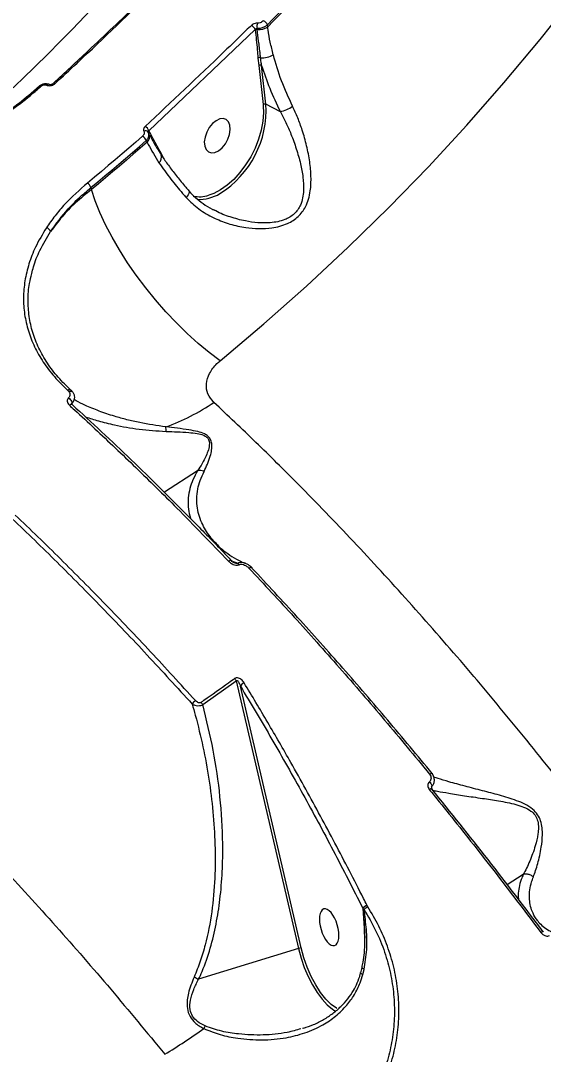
# Model space of a CAD drawing. Header units: millimetres. Extents: x -5517 to 6387, y -5295 to 6147.
# Drawn here: x 2897 to 3024.5, y 1730.8 to 1982.9 of the extents above; entities that cross this region are included whole.
import ezdxf

# ---------------------------------------------------------------- set-up
doc = ezdxf.new("R2010")
doc.units = ezdxf.units.MM
for name, color, linetype in [('DIKOM_ОБЪЕКТ', 7, 'Continuous'), ('DIKOM_РАЗМЕР_ЗОНА', 7, 'Continuous'), ('DIKOM_РАЗМЕР_ОБЪЕКТА', 7, 'Continuous')]:
    doc.layers.add(name, color=color, linetype=linetype)
doc.styles.add('style1', font='arial.ttf', dxfattribs={"width": 0.8})
doc.dimstyles.new('1-50', dxfattribs={"dimtxt": 300, "dimasz": 200, "dimexe": 100, "dimexo": 0, "dimgap": 100, "dimtad": 1, "dimtxsty": 'style1', "dimcen": 200, "dimclrd": 7, "dimclre": 7, "dimclrt": 7, "dimadec": 1, "dimazin": 2, "dimtfac": 1, "dimtmove": 0, "dimatfit": 2, "dimfxl": 0, "dimlwd": 25, "dimlwe": 18, "dimarcsym": 0})

# ---------------------------------------------------------------- blocks, each defined once
blk = doc.blocks.new('*D0')
at = {"layer": 'Defpoints', "color": 0, "transparency": 16777216}
for p in [(3079.07, 4135.26), (-4405.35, -2652.69), (-1397.56, -2652.69)]:
    blk.add_point(p, dxfattribs=at)
at = {"layer": 'DIKOM_РАЗМЕР_ОБЪЕКТА', "color": 7, "lineweight": 18, "transparency": 16777216}
for p, q in [((3079.07, 4135.26), (-4505.35, 4135.26)), ((-1397.56, -2652.69), (-4505.35, -2652.69))]:
    blk.add_line(p, q, dxfattribs=at)
at = {"layer": 'DIKOM_РАЗМЕР_ОБЪЕКТА', "color": 7, "lineweight": 25, "transparency": 16777216}
blk.add_line((-4405.35, 3935.26), (-4405.35, -2452.69), dxfattribs=at)
at = {"layer": 'DIKOM_РАЗМЕР_ОБЪЕКТА', "color": 7, "transparency": 16777216}
for points in [[(-4438.68, 3935.26), (-4372.02, 3935.26), (-4405.35, 4135.26)], [(-4438.68, -2452.69), (-4372.02, -2452.69), (-4405.35, -2652.69)]]:
    blk.add_solid(points, dxfattribs=at)
at = {"layer": 'DIKOM_РАЗМЕР_ОБЪЕКТА', "color": 7, "transparency": 16777216, "insert": (-4658.52, 741.29), "char_height": 300, "attachment_point": 5, "rotation": 90, "style": 'style1'}
blk.add_mtext('6800', dxfattribs=at)
blk = doc.blocks.new('*D2')
at = {"layer": 'Defpoints', "color": 0, "transparency": 16777216}
for p in [(4491.49, 3838.97), (-2445.56, 374.31), (4491.49, -4687.8)]:
    blk.add_point(p, dxfattribs=at)
at = {"layer": 'DIKOM_РАЗМЕР_ОБЪЕКТА', "color": 7, "lineweight": 18, "transparency": 16777216}
for p, q in [((4491.49, 3838.97), (4491.49, -4787.8)), ((-2445.56, 374.31), (-2445.56, -4787.8))]:
    blk.add_line(p, q, dxfattribs=at)
at = {"layer": 'DIKOM_РАЗМЕР_ОБЪЕКТА', "color": 7, "lineweight": 25, "transparency": 16777216}
blk.add_line((-2245.56, -4687.8), (4291.49, -4687.8), dxfattribs=at)
at = {"layer": 'DIKOM_РАЗМЕР_ОБЪЕКТА', "color": 7, "transparency": 16777216}
for points in [[(-2245.56, -4654.47), (-2245.56, -4721.14), (-2445.56, -4687.8)], [(4291.49, -4654.47), (4291.49, -4721.14), (4491.49, -4687.8)]]:
    blk.add_solid(points, dxfattribs=at)
at = {"layer": 'DIKOM_РАЗМЕР_ОБЪЕКТА', "color": 7, "transparency": 16777216, "insert": (1022.97, -4434.63), "char_height": 300, "attachment_point": 5, "style": 'style1'}
blk.add_mtext('6900', dxfattribs=at)
blk = doc.blocks.new('*D3')
at = {"layer": 'Defpoints', "color": 0, "transparency": 16777216}
for p in [(6386.85, 4728.17), (-4131.44, -152.69), (6386.85, -5195.35)]:
    blk.add_point(p, dxfattribs=at)
at = {"layer": 'DIKOM_РАЗМЕР_ЗОНА', "color": 7, "lineweight": 18, "transparency": 16777216}
for p, q in [((6386.85, 4728.17), (6386.85, -5295.35)), ((-4131.44, -152.69), (-4131.44, -5295.35))]:
    blk.add_line(p, q, dxfattribs=at)
at = {"layer": 'DIKOM_РАЗМЕР_ЗОНА', "color": 7, "lineweight": 25, "transparency": 16777216}
blk.add_line((-3931.44, -5195.35), (6186.85, -5195.35), dxfattribs=at)
at = {"layer": 'DIKOM_РАЗМЕР_ЗОНА', "color": 7, "transparency": 16777216}
for points in [[(-3931.44, -5162.02), (-3931.44, -5228.69), (-4131.44, -5195.35)], [(6186.85, -5162.02), (6186.85, -5228.69), (6386.85, -5195.35)]]:
    blk.add_solid(points, dxfattribs=at)
at = {"layer": 'DIKOM_РАЗМЕР_ЗОНА', "color": 7, "transparency": 16777216, "insert": (1127.71, -4942.18), "char_height": 300, "attachment_point": 5, "style": 'style1'}
blk.add_mtext('10500', dxfattribs=at)

msp = doc.modelspace()

# ---------------------------------------------------------------- linework, layer by layer
at = {"layer": 'DIKOM_ОБЪЕКТ', "color": 7, "linetype": 'Continuous', "lineweight": 15}
for p, q in [((2957.275, 1981.403), (2957.21, 1981.946)), ((2928.28, 1956.093), (2954.209, 1980.776)), ((2954.209, 1980.776), (2954.221, 1980.675)), ((2954.721, 1980.787), (2954.684, 1981.109)), ((2954.888, 1973.84), (2955.063, 1971.99)), ((2955.063, 1971.99), (2956.13, 1962.496)), ((2956.834, 1962.551), (2955.767, 1972.045)), ((2899.602, 1965.267), (2901.618, 1967.022)), ((2903.356, 1967.228), (2903.375, 1967.219)), ((2905.016, 1967.675), (2905.008, 1967.668)), ((2956.13, 1962.496), (2956.168, 1962.109)), ((2960.344, 1960.746), (2956.834, 1962.551)), ((2928.17, 1955.724), (2928.331, 1955.41)), ((2928.393, 1955.872), (2928.28, 1956.093)), ((2928.799, 1954.512), (2929.323, 1953.525)), ((2927.624, 1953.711), (2927.832, 1953.307)), ((2931.741, 1949.661), (2930.998, 1951.028)), ((2931.965, 1949.222), (2931.741, 1949.661)), ((2914.262, 1941.763), (2914.147, 1942.247)), ((2908.467, 1892.802), (2908.745, 1892.49)), ((2909.222, 1892.891), (2909.259, 1892.851)), ((2940.157, 1873.15), (2932.074, 1867.9)), ((2941.416, 1816.095), (2949.606, 1821.899)), ((2949.606, 1821.899), (2964.762, 1756.627)), ((2965.425, 1756.751), (2950.594, 1820.623)), ((3019.587, 1774.666), (3015.697, 1772.139)), ((2980.452, 1766.448), (2980.46, 1766.415)), ((2980.452, 1766.448), (2980.918, 1759.146)), ((2980.46, 1766.415), (2980.749, 1766.095)), ((2980.46, 1766.415), (2980.629, 1764.346)), ((2981.502, 1767.079), (2981.482, 1767.12)), ((2981.67, 1766.779), (2981.502, 1767.079)), ((2964.762, 1756.627), (2940.418, 1749.089)), ((2979.962, 1750.703), (2980.268, 1751.972)), ((2980.454, 1750.239), (2980.767, 1751.505)), ((2973.337, 1741.628), (2973.914, 1741.275)), ((2966.043, 1737.199), (2965.709, 1737.111))]:
    msp.add_line(p, q, dxfattribs=at)
at = {"layer": 'DIKOM_ОБЪЕКТ', "color": 7, "linetype": 'Continuous', "lineweight": 15, "flags": 128}
for points in [[(2945.673, 1899.988), (2956.336, 1908.971), (2966.749, 1918.198), (2976.908, 1927.663), (2986.806, 1937.361), (2996.438, 1947.288), (3005.8, 1957.437), (3014.885, 1967.803), (3023.689, 1978.38), (3032.207, 1989.162), (3040.435, 2000.145), (3048.367, 2011.32), (3055.999, 2022.683), (3063.328, 2034.227), (3070.349, 2045.946)], [(2902.03, 1966.981), (2901.919, 1967.031), (2901.819, 1967.059), (2901.731, 1967.065), (2901.66, 1967.049), (2901.618, 1967.022)], [(2905.443, 1967.643), (2905.313, 1967.695), (2905.198, 1967.719), (2905.1, 1967.715), (2905.023, 1967.681), (2905.016, 1967.675)], [(2956.168, 1962.109), (2956.22, 1960.524), (2956.064, 1958.428), (2955.665, 1956.255), (2955.031, 1954.051), (2954.178, 1951.866), (2953.122, 1949.747), (2951.888, 1947.741), (2950.503, 1945.891), (2948.996, 1944.237), (2947.401, 1942.817), (2945.753, 1941.662), (2944.088, 1940.796), (2942.872, 1940.354)], [(2943.78, 1957.823), (2943.002, 1956.863), (2942.383, 1955.743), (2941.974, 1954.553), (2941.807, 1953.39), (2941.896, 1952.348), (2942.235, 1951.512), (2942.795, 1950.949), (2943.531, 1950.705), (2944.383, 1950.799), (2945.283, 1951.225), (2946.158, 1951.947), (2946.936, 1952.907), (2947.555, 1954.027), (2947.964, 1955.217), (2948.131, 1956.379), (2948.042, 1957.421), (2947.703, 1958.258), (2947.143, 1958.82), (2946.407, 1959.065), (2945.555, 1958.97), (2944.655, 1958.545), (2943.78, 1957.823)], [(2926.742, 1954.775), (2925.085, 1953.322), (2923.421, 1951.875), (2921.75, 1950.435), (2920.073, 1949.002), (2918.388, 1947.576), (2916.697, 1946.156), (2915, 1944.743), (2913.295, 1943.336)], [(2914.147, 1942.247), (2915.856, 1943.656), (2917.557, 1945.073), (2919.252, 1946.496), (2920.94, 1947.925), (2922.621, 1949.362), (2924.296, 1950.805), (2925.963, 1952.255), (2927.624, 1953.711)], [(2927.832, 1953.307), (2926.16, 1951.84), (2924.48, 1950.38), (2922.795, 1948.927), (2921.102, 1947.481), (2919.402, 1946.041), (2917.695, 1944.608), (2915.982, 1943.182), (2914.262, 1941.763)], [(2945.673, 1899.988), (2943.01, 1901.992), (2940.328, 1904.212), (2937.654, 1906.628), (2935.01, 1909.219), (2932.422, 1911.959), (2929.913, 1914.825), (2927.506, 1917.79), (2925.222, 1920.827), (2923.083, 1923.909), (2921.108, 1927.007), (2919.315, 1930.093), (2917.72, 1933.139), (2916.338, 1936.117), (2915.182, 1939.001), (2914.262, 1941.763)], [(2938.039, 1941.43), (2938.047, 1941.42), (2938.11, 1941.251), (2938.101, 1941.03), (2938.02, 1940.764), (2937.871, 1940.463), (2937.659, 1940.138), (2937.391, 1939.801)], [(2908.467, 1892.802), (2908.613, 1892.885), (2908.757, 1892.943), (2908.894, 1892.974), (2909.018, 1892.976), (2909.127, 1892.95), (2909.216, 1892.896), (2909.222, 1892.891)], [(2908.745, 1892.49), (2908.929, 1892.558), (2909.109, 1892.595), (2909.276, 1892.6), (2909.424, 1892.572), (2909.547, 1892.512), (2909.639, 1892.424), (2909.642, 1892.42)], [(2908.691, 1890.915), (2908.903, 1890.757), (2909.105, 1890.56), (2909.28, 1890.339), (2909.413, 1890.112), (2909.494, 1889.897), (2909.517, 1889.713), (2909.48, 1889.573), (2909.385, 1889.489)], [(2947.699, 1851.121), (2947.851, 1851.21), (2947.997, 1851.274), (2948.13, 1851.311), (2948.246, 1851.318), (2948.34, 1851.297), (2948.409, 1851.247)], [(2948.475, 1851.086), (2948.395, 1851.045), (2948.351, 1851.03)], [(2952.673, 1849.4), (2952.817, 1849.485), (2952.956, 1849.548), (2953.083, 1849.587), (2953.196, 1849.6), (2953.29, 1849.587), (2953.361, 1849.549), (2953.371, 1849.539)], [(2953.371, 1849.539), (2953.407, 1849.486), (2953.427, 1849.401)], [(2996.732, 1799.152), (2996.875, 1799.239), (2997.008, 1799.307), (2997.127, 1799.355), (2997.228, 1799.381), (2997.306, 1799.384), (2997.36, 1799.364), (2997.387, 1799.321), (2997.387, 1799.257)], [(2996.674, 1795.395), (2996.824, 1795.486), (2996.963, 1795.557), (2997.085, 1795.605), (2997.186, 1795.629), (2997.262, 1795.627), (2997.31, 1795.6), (2997.313, 1795.597)], [(2996.704, 1797.245), (2996.874, 1797.073), (2997.025, 1796.886), (2997.15, 1796.695), (2997.24, 1796.511), (2997.291, 1796.345), (2997.299, 1796.206), (2997.264, 1796.104), (2997.188, 1796.043)], [(2997.313, 1795.597), (2997.328, 1795.549), (2997.316, 1795.475)], [(3023.875, 1760.508), (3024.023, 1760.6), (3024.158, 1760.676), (3024.273, 1760.731), (3024.366, 1760.765), (3024.432, 1760.776), (3024.469, 1760.763), (3024.471, 1760.76)], [(3024.471, 1760.76), (3024.475, 1760.728), (3024.45, 1760.67)], [(2964.762, 1756.627), (2965.397, 1754.287), (2966.188, 1751.995), (2967.119, 1749.799), (2968.168, 1747.747), (2969.314, 1745.885), (2970.532, 1744.252), (2971.794, 1742.884), (2973.075, 1741.81), (2973.337, 1741.628)], [(2974.156, 1741.949), (2974.037, 1742.02), (2972.727, 1742.985), (2971.425, 1744.28), (2970.162, 1745.872), (2968.969, 1747.723), (2967.873, 1749.788), (2966.902, 1752.017), (2966.08, 1754.357), (2965.425, 1756.751)], [(2980.767, 1751.505), (2980.525, 1751.646), (2980.362, 1751.782), (2980.286, 1751.904), (2980.284, 1751.975)]]:
    msp.add_lwpolyline(points, dxfattribs=at)
at = {"layer": 'DIKOM_ОБЪЕКТ', "color": 7, "linetype": 'Continuous', "lineweight": 15}
for centre, radius, start, end in [((2579.414, 2301.109), 459.989, 311.06519, 328.19159), ((2598.755, 2328.644), 498.689, 315.95516, 323.03772), ((2598.723, 2328.388), 498.957, 315.93926, 323.05368), ((2957.364, 1981.581), 2.721, 163.41642, 189.99431), ((2955.304, 1981.089), 2.089, 24.19118, 62.71856), ((2952.209, 1979.899), 2.185, 23.68265, 60.5853), ((2954.63, 1980.02), 0.772, 83.27828, 122.03373), ((2955.151, 1984.609), 3.846, 263.57671, 303.52369), ((2956.023, 1978.705), 4.822, 264.12842, 302.74603), ((2955.285, 1973.158), 0.789, 71.96688, 120.22653), ((2955.467, 1971.36), 0.748, 66.30178, 122.63765), ((2589.531, 2323.931), 474.414, 310.87786, 311.20113), ((2903.84, 1966.81), 0.639, 71.56028, 139.17694), ((2903.857, 1966.804), 0.636, 70.56537, 139.2708), ((2932.809, 1961.14), 24.067, 302.18429, 3.3612), ((2956.534, 1961.866), 0.749, 66.31147, 122.62164), ((2957.998, 1970.085), 9.63, 284.10161, 303.61138), ((2926.342, 1955.327), 2.084, 21.57433, 60.37066), ((2925.6, 1952.93), 2.17, 21.09826, 58.2376), ((2927.495, 1955.263), 0.824, 37.50212, 120.79185), ((2926.592, 1954.712), 1.874, 311.41556, 21.88959), ((2928.648, 1955.601), 0.371, 133.1996, 202.22705), ((2929.597, 1949.612), 1.769, 310.62634, 21.34728), ((2931.364, 1950.705), 0.488, 138.65213, 165.35256), ((2912.069, 1941.499), 2.209, 19.79317, 56.27538), ((2940.566, 1947.613), 7.616, 258.88833, 287.62638), ((2940.584, 1949.091), 9.73, 266.70031, 301.223), ((2902.943, 1930.964), 1.491, 21.97793, 76.61648), ((2909.331, 1888.689), 0.627, 58.55318, 133.73365), ((2915.942, 1930.52), 49.485, 289.46281, 304.70739), ((2925.627, 1883.085), 6.848, 357.12157, 6.51948), ((2949.364, 1849.65), 1.089, 32.20161, 56.72854), ((2947.456, 1820.693), 2.465, 29.2953, 44.99048), ((2952.138, 1819.73), 1.784, 110.40303, 149.96139), ((2940.857, 1815.102), 2.314, 121.81334, 150.69739), ((2939.282, 1814.969), 2.413, 27.80603, 43.77221), ((2982.224, 1764.859), 2.38, 108.16422, 138.10015), ((2982.171, 1764.88), 2.299, 106.9195, 138.09582), ((2983.016, 1764.004), 3.084, 115.89644, 137.32877), ((2965.56, 1754.188), 2.566, 92.99546, 108.10708), ((2952.457, 1731.543), 12.098, 149.39731, 152.8043), ((2836.574, 1886.08), 182.356, 301.61737, 305.20233)]:
    msp.add_arc(centre, radius, start, end, dxfattribs=at)
at = {"layer": 'DIKOM_ОБЪЕКТ', "color": 7, "linetype": 'Continuous', "lineweight": 15, "extrusion": (0, 0, -1)}
msp.add_ellipse((2972.252, 1761.79), major_axis=(1.322, -4.462), ratio=0.44303, dxfattribs=at)
at = {"layer": 'DIKOM_ОБЪЕКТ', "color": 7, "linetype": 'Continuous', "lineweight": 15}
for points, knots in [([(2905, 1967.696), (2907.833, 1970.321), (2914.726, 1976.71), (2923.283, 1984.863), (2928.982, 1990.452), (2930.676, 1992.113)], [0, 0, 0, 0, 0.3289585, 0.8005044, 1, 1, 1, 1]), ([(2905.443, 1967.643), (2905.888, 1968.056), (2908.114, 1970.12), (2916.71, 1978.142), (2924.794, 1985.95), (2931.116, 1992.054)], [0, 0, 0, 0, 0.0517116, 0.2585542, 1, 1, 1, 1]), ([(2954.756, 1982.358), (2954.729, 1982.359), (2954.538, 1982.365), (2954.165, 1982.313), (2953.666, 1982.12), (2953.41, 1981.908), (2953.282, 1981.802)], [0, 0, 0, 0, 0.052348, 0.3650183, 0.6827701, 1, 1, 1, 1]), ([(2954.684, 1981.109), (2954.757, 1981.105), (2955.102, 1981.088), (2955.754, 1981.171), (2956.581, 1981.462), (2957.001, 1981.785), (2957.21, 1981.946)], [0, 0, 0, 0, 0.0813579, 0.3857892, 0.6937264, 1, 1, 1, 1]), ([(2956.262, 1982.946), (2956.138, 1982.838), (2955.89, 1982.62), (2955.398, 1982.416), (2955.007, 1982.351), (2954.8, 1982.356), (2954.756, 1982.358)], [0, 0, 0, 0, 0.3077105, 0.6158495, 0.919083, 1, 1, 1, 1]), ([(2953.282, 1981.802), (2952.841, 1981.374), (2950.641, 1979.235), (2942.038, 1970.914), (2933.818, 1963.192), (2927.372, 1957.138)], [0, 0, 0, 0, 0.0512277, 0.2561283, 1, 1, 1, 1]), ([(2954.209, 1980.776), (2954.249, 1980.832), (2954.327, 1980.941), (2954.486, 1981.057), (2954.611, 1981.102), (2954.675, 1981.108), (2954.684, 1981.109)], [0, 0, 0, 0, 0.3345565, 0.6548732, 0.9516794, 1, 1, 1, 1]), ([(2954.221, 1980.675), (2954.393, 1979.07), (2954.637, 1976.805), (2954.832, 1974.509), (2954.888, 1973.84)], [0, 0, 0, 0, 0.7088194, 1, 1, 1, 1]), ([(2955.53, 1973.908), (2955.498, 1974.183), (2955.339, 1975.556), (2955.058, 1977.853), (2954.828, 1979.855), (2954.721, 1980.787)], [0, 0, 0, 0, 0.1178912, 0.5894835, 1, 1, 1, 1]), ([(2958.631, 1974.649), (2958.372, 1975.674), (2957.854, 1977.729), (2957.444, 1979.942), (2957.303, 1981.164), (2957.275, 1981.403)], [0, 0, 0, 0, 0.4439003, 0.8911148, 1, 1, 1, 1]), ([(2963.329, 1962.066), (2962.381, 1964.138), (2960.457, 1968.342), (2959.164, 1972.548), (2958.634, 1974.637), (2958.631, 1974.649)], [0, 0, 0, 0, 0.4913926, 0.9970642, 1, 1, 1, 1]), ([(2955.767, 1972.045), (2955.729, 1972.317), (2955.642, 1972.935), (2955.57, 1973.559), (2955.53, 1973.908)], [0, 0, 0, 0, 0.4403267, 1, 1, 1, 1]), ([(2955.767, 1972.045), (2956.378, 1970.189), (2957.614, 1966.437), (2959.428, 1962.656), (2960.344, 1960.746)], [0, 0, 0, 0, 0.494767, 1, 1, 1, 1]), ([(2901.626, 1967.016), (2901.802, 1967.15), (2902.181, 1967.439), (2902.925, 1967.628), (2903.589, 1967.624), (2903.922, 1967.447), (2904.029, 1967.39)], [0, 0, 0, 0, 0.2543064, 0.548014, 0.8541352, 1, 1, 1, 1]), ([(2902.03, 1966.981), (2902.031, 1966.982), (2902.107, 1967.049), (2902.286, 1967.17), (2902.557, 1967.273), (2902.838, 1967.323), (2903.112, 1967.321), (2903.277, 1967.258), (2903.356, 1967.228)], [0, 0, 0, 0, 0.0043448, 0.2198191, 0.4356051, 0.5682469, 0.7938177, 1, 1, 1, 1]), ([(2903.375, 1967.219), (2903.453, 1967.186), (2903.656, 1967.103), (2904.068, 1967.067), (2904.569, 1967.146), (2905.061, 1967.34), (2905.316, 1967.542), (2905.443, 1967.643)], [0, 0, 0, 0, 0.1342716, 0.3470069, 0.5632504, 0.7817492, 1, 1, 1, 1]), ([(2904.044, 1967.415), (2904.049, 1967.413), (2904.055, 1967.41), (2904.061, 1967.407), (2904.063, 1967.406)], [0, 0, 0, 0, 0.7007954, 1, 1, 1, 1]), ([(2904.068, 1967.404), (2904.072, 1967.402), (2904.081, 1967.397), (2904.164, 1967.379), (2904.299, 1967.374), (2904.476, 1967.398), (2904.674, 1967.458), (2904.856, 1967.549), (2904.971, 1967.631), (2905.004, 1967.665), (2905.007, 1967.669)], [0, 0, 0, 0, 0.1173948, 0.2425689, 0.3685505, 0.5154276, 0.6624868, 0.8211532, 0.9836321, 1, 1, 1, 1]), ([(2830.107, 1951.893), (2831.613, 1951.311), (2834.625, 1950.147), (2839.887, 1948.947), (2845.582, 1948.192), (2851.667, 1947.949), (2858.018, 1948.234), (2864.518, 1949.067), (2871.049, 1950.454), (2877.496, 1952.394), (2883.733, 1954.868), (2889.637, 1957.852), (2895.163, 1961.28), (2898.394, 1963.908), (2900.011, 1965.224)], [0, 0, 0, 0, 0.0836183, 0.1671659, 0.2504178, 0.3338524, 0.4173033, 0.5004882, 0.5837382, 0.6671391, 0.7504579, 0.8333966, 0.9166287, 1, 1, 1, 1]), ([(2830.692, 1952.056), (2831.923, 1951.571), (2834.204, 1950.671), (2837.774, 1949.732), (2840.894, 1949.118), (2843.549, 1948.741), (2845.915, 1948.499), (2849.802, 1948.24), (2855.577, 1948.254), (2862.486, 1948.972), (2868.582, 1950.126), (2873.653, 1951.442), (2877.661, 1952.765), (2880.8, 1953.968), (2883.497, 1955.108), (2886.799, 1956.674), (2890.737, 1958.833), (2895.213, 1961.686), (2898.075, 1964.021), (2899.618, 1965.279)], [0, 0, 0, 0, 0.0700766, 0.1298961, 0.1788914, 0.2174513, 0.2495333, 0.2821575, 0.3829423, 0.4841396, 0.5522153, 0.6193334, 0.681764, 0.7110205, 0.7462545, 0.7926616, 0.8501679, 0.9192038, 1, 1, 1, 1]), ([(2900.011, 1965.224), (2899.939, 1965.255), (2899.794, 1965.318), (2899.663, 1965.321), (2899.629, 1965.278), (2899.623, 1965.271)], [0, 0, 0, 0, 0.4508044, 0.9014977, 1, 1, 1, 1]), ([(2937.391, 1939.801), (2938.381, 1938.825), (2940.362, 1936.872), (2942.939, 1935.41), (2945.491, 1934.21), (2948.038, 1933.255), (2951.648, 1932.459), (2955.1, 1932.157), (2957.913, 1932.304), (2960.254, 1932.769), (2962.491, 1933.545), (2964.814, 1935.026), (2966.43, 1937.223), (2967.272, 1939.417), (2967.776, 1941.872), (2967.9, 1944.915), (2967.548, 1948.594), (2966.819, 1952.398), (2965.799, 1955.985), (2964.637, 1959.24), (2963.765, 1961.124), (2963.329, 1962.066)], [0, 0, 0, 0, 0.072691, 0.1455226, 0.1511323, 0.2173297, 0.2835415, 0.3377166, 0.3918161, 0.4254877, 0.4591092, 0.5134515, 0.567936, 0.604495, 0.6411213, 0.7029633, 0.7649115, 0.8309029, 0.8968711, 0.9484525, 1, 1, 1, 1]), ([(2960.344, 1960.746), (2960.808, 1959.864), (2961.744, 1958.085), (2963.056, 1955.046), (2964.283, 1951.687), (2965.277, 1948.168), (2965.918, 1944.747), (2966.086, 1941.95), (2965.829, 1939.674), (2965.241, 1937.692), (2963.881, 1935.703), (2961.767, 1934.454), (2959.712, 1933.866), (2957.514, 1933.566), (2954.848, 1933.595), (2951.559, 1934.05), (2948.118, 1935.025), (2945.583, 1935.925), (2944.401, 1936.642), (2944.303, 1936.701)], [0, 0, 0, 0, 0.0615939, 0.1242046, 0.2028606, 0.282925, 0.3551158, 0.4287615, 0.4696296, 0.511505, 0.5710062, 0.6304238, 0.6679992, 0.7065293, 0.7694995, 0.8337455, 0.9125787, 0.9927765, 1, 1, 1, 1]), ([(2927.372, 1957.138), (2927.338, 1957.104), (2927.195, 1956.963), (2927.021, 1956.684), (2926.942, 1956.305), (2927.029, 1956.082), (2927.073, 1955.971)], [0, 0, 0, 0, 0.0963785, 0.3985646, 0.6990893, 1, 1, 1, 1]), ([(2927.073, 1955.971), (2927.117, 1955.859), (2927.205, 1955.636), (2927.125, 1955.257), (2926.945, 1954.966), (2926.788, 1954.818), (2926.742, 1954.775)], [0, 0, 0, 0, 0.2927289, 0.5851219, 0.8788064, 1, 1, 1, 1]), ([(2927.624, 1953.711), (2927.699, 1953.787), (2927.954, 1954.047), (2928.245, 1954.552), (2928.37, 1955.2), (2928.222, 1955.576), (2928.149, 1955.764)], [0, 0, 0, 0, 0.1209588, 0.4144627, 0.706958, 1, 1, 1, 1]), ([(2928.149, 1955.764), (2928.135, 1955.799), (2928.109, 1955.869), (2928.146, 1955.976), (2928.214, 1956.05), (2928.267, 1956.085), (2928.28, 1956.093)], [0, 0, 0, 0, 0.2929706, 0.5924107, 0.9005706, 1, 1, 1, 1]), ([(2930.998, 1951.028), (2930.347, 1952.201), (2929.463, 1953.797), (2928.617, 1955.438), (2928.393, 1955.872)], [0, 0, 0, 0, 0.7353069, 1, 1, 1, 1]), ([(2928.5, 1955.088), (2928.7, 1954.701), (2929.249, 1953.641), (2930.126, 1951.978), (2930.928, 1950.769), (2931.261, 1950.267)], [0, 0, 0, 0, 0.2519665, 0.6896941, 1, 1, 1, 1]), ([(2927.832, 1953.307), (2927.93, 1953.121), (2928.762, 1951.543), (2929.818, 1949.803), (2930.749, 1948.269)], [0, 0, 0, 0, 0.1178637, 1, 1, 1, 1]), ([(2931.265, 1950.252), (2931.371, 1950.086), (2931.975, 1949.151), (2933.269, 1947.358), (2935.16, 1944.887), (2936.769, 1942.902), (2937.785, 1941.747), (2938.053, 1941.444)], [0, 0, 0, 0, 0.0596941, 0.3372903, 0.6174798, 0.8995187, 1, 1, 1, 1]), ([(2930.749, 1948.269), (2931.686, 1946.95), (2933.417, 1944.513), (2935.785, 1941.638), (2937.099, 1940.135), (2937.391, 1939.801)], [0, 0, 0, 0, 0.4786877, 0.8843696, 1, 1, 1, 1]), ([(2913.295, 1943.336), (2911.391, 1941.647), (2908.506, 1939.088), (2905.336, 1935.356), (2903.971, 1933.395), (2903.288, 1932.414)], [0, 0, 0, 0, 0.492764, 0.7463778, 1, 1, 1, 1]), ([(2904.326, 1931.522), (2905.68, 1933.383), (2907.731, 1936.2), (2911.207, 1939.723), (2913.167, 1941.406), (2914.147, 1942.247)], [0, 0, 0, 0, 0.4928108, 0.746402, 1, 1, 1, 1]), ([(2914.262, 1941.763), (2912.945, 1940.689), (2910.355, 1938.578), (2907.022, 1935.134), (2905.228, 1932.731), (2904.326, 1931.522)], [0, 0, 0, 0, 0.3395454, 0.6677642, 1, 1, 1, 1]), ([(2938.033, 1941.437), (2938.043, 1941.425), (2938.503, 1940.818), (2939.661, 1939.753), (2941.53, 1938.273), (2943.112, 1937.255), (2944.094, 1936.798), (2944.303, 1936.701)], [0, 0, 0, 0, 0.006252, 0.2951698, 0.5977235, 0.914561, 1, 1, 1, 1]), ([(2903.288, 1932.414), (2902.345, 1930.851), (2900.606, 1927.97), (2898.952, 1923.623), (2897.96, 1919.495), (2897.602, 1915.365), (2897.888, 1911.278), (2898.796, 1907.27), (2900.311, 1903.372), (2902.452, 1899.633), (2905.122, 1896.065), (2907.353, 1893.889), (2908.467, 1892.802)], [0, 0, 0, 0, 0.1166802, 0.2150839, 0.3137969, 0.412201, 0.5100601, 0.6082274, 0.7060838, 0.8039543, 0.9021319, 1, 1, 1, 1]), ([(2899.753, 1921.23), (2899.877, 1921.788), (2900.299, 1923.693), (2901.715, 1927.164), (2903.407, 1929.989), (2904.326, 1931.522)], [0, 0, 0, 0, 0.1592408, 0.5437553, 1, 1, 1, 1]), ([(2909.323, 1892.715), (2908.234, 1893.778), (2906.052, 1895.908), (2903.442, 1899.4), (2901.351, 1903.061), (2899.876, 1906.88), (2898.989, 1910.805), (2898.737, 1914.81), (2898.98, 1918.3), (2899.544, 1920.438), (2899.753, 1921.23)], [0, 0, 0, 0, 0.1314334, 0.2632844, 0.3947195, 0.526226, 0.6581472, 0.7896567, 0.9220319, 1, 1, 1, 1]), ([(2667.608, 1902.217), (2668.69, 1902.722), (2672.008, 1904.272), (2678.254, 1905.795), (2686.252, 1906.883), (2694.94, 1906.948), (2704.273, 1906.019), (2714.25, 1904.053), (2724.875, 1901.032), (2736.138, 1896.917), (2748.075, 1891.659), (2760.521, 1885.304), (2773.17, 1878.013), (2785.896, 1869.91), (2798.625, 1861.096), (2811.71, 1851.338), (2825.115, 1840.631), (2838.797, 1828.989), (2852.371, 1816.743), (2865.786, 1803.969), (2879, 1790.747), (2892.303, 1776.791), (2905.65, 1762.107), (2919.015, 1746.768), (2927.788, 1736.115), (2932.173, 1730.791)], [0, 0, 0, 0, 0.0209175, 0.0641762, 0.1074675, 0.1507256, 0.1952322, 0.2397748, 0.2842812, 0.3303974, 0.3765138, 0.4232924, 0.4700712, 0.5140067, 0.5579765, 0.6019125, 0.6471286, 0.6923815, 0.7375984, 0.7807392, 0.8239114, 0.8670525, 0.9113572, 0.9556953, 1, 1, 1, 1]), ([(2944.118, 1889.839), (2943.567, 1890.5), (2942.446, 1891.842), (2942.168, 1894.386), (2942.954, 1896.959), (2944.346, 1898.834), (2945.406, 1899.756), (2945.673, 1899.988)], [0, 0, 0, 0, 0.2187051, 0.4447833, 0.6794118, 0.9192016, 1, 1, 1, 1]), ([(2908.745, 1892.49), (2908.845, 1892.317), (2909.027, 1892.003), (2909.044, 1891.523), (2908.919, 1891.157), (2908.756, 1890.985), (2908.691, 1890.915)], [0, 0, 0, 0, 0.3467245, 0.6312316, 0.8512987, 1, 1, 1, 1]), ([(2909.105, 1892.993), (2909.216, 1892.899), (2909.42, 1892.727), (2909.553, 1892.504), (2909.614, 1892.402)], [0, 0, 0, 0, 0.5451247, 1, 1, 1, 1]), ([(2909.628, 1892.411), (2909.685, 1892.337), (2909.904, 1892.05), (2910.103, 1891.467), (2910.131, 1890.695), (2909.868, 1889.992), (2909.528, 1889.549), (2909.276, 1889.399), (2909.242, 1889.379)], [0, 0, 0, 0, 0.0836507, 0.324834, 0.5459948, 0.7585639, 0.9678002, 1, 1, 1, 1]), ([(2908.691, 1890.915), (2908.66, 1890.884), (2908.54, 1890.767), (2908.39, 1890.5), (2908.341, 1890.081), (2908.486, 1889.589), (2908.756, 1889.296), (2908.897, 1889.142)], [0, 0, 0, 0, 0.0579331, 0.2244903, 0.4300449, 0.7004773, 1, 1, 1, 1]), ([(2908.897, 1889.142), (2909.312, 1888.764), (2911.382, 1886.877), (2916.775, 1881.893), (2925.095, 1873.979), (2935.965, 1863.282), (2943.499, 1855.473), (2947.699, 1851.121)], [0, 0, 0, 0, 0.0321586, 0.1607921, 0.4182828, 0.6757756, 1, 1, 1, 1]), ([(2909.498, 1889.56), (2909.482, 1889.551), (2909.444, 1889.53), (2909.434, 1889.517), (2909.443, 1889.527), (2909.441, 1889.572), (2909.466, 1889.412), (2909.607, 1889.286), (2909.662, 1889.237)], [0, 0, 0, 0, 0.0503252, 0.1146602, 0.198452, 0.4960428, 0.8058643, 1, 1, 1, 1]), ([(2909.648, 1889.212), (2910.222, 1888.695), (2913.186, 1886.024), (2918.556, 1881), (2925.744, 1874.144), (2932.925, 1867.099), (2940.099, 1859.861), (2945.259, 1854.57), (2948.026, 1851.638), (2948.402, 1851.238)], [0, 0, 0, 0, 0.0446171, 0.2307105, 0.4163505, 0.6013249, 0.785874, 0.9708453, 1, 1, 1, 1]), ([(2932.43, 1883.862), (2930.278, 1884.164), (2927.015, 1884.62), (2922.898, 1885.59), (2919.537, 1886.529), (2916.04, 1887.722), (2912.937, 1889.013), (2910.916, 1889.977), (2910.187, 1890.398), (2910.011, 1890.5)], [0, 0, 0, 0, 0.2363623, 0.3583405, 0.48029, 0.6474522, 0.8189372, 0.9562248, 1, 1, 1, 1]), ([(3207.508, 1377.251), (3207.823, 1381.043), (3208.455, 1388.63), (3208.478, 1400.99), (3207.821, 1414.146), (3206.385, 1428.162), (3204.176, 1442.987), (3201.239, 1458.303), (3197.601, 1474.042), (3193.305, 1490.134), (3188.281, 1506.841), (3182.516, 1524.129), (3176.012, 1541.953), (3168.911, 1559.923), (3161.253, 1577.977), (3153.085, 1596.048), (3144.279, 1614.426), (3134.837, 1633.061), (3124.779, 1651.892), (3114.32, 1670.517), (3103.506, 1688.876), (3092.387, 1706.919), (3080.791, 1724.93), (3068.737, 1742.842), (3056.26, 1760.592), (3043.621, 1777.805), (3030.87, 1794.434), (3018.052, 1810.448), (3004.972, 1826.093), (2991.667, 1841.297), (2978.177, 1856), (2965.737, 1868.897), (2954.374, 1880.179), (2947.539, 1886.617), (2944.118, 1889.839)], [0, 0, 0, 0, 0.0311784, 0.0623809, 0.0935594, 0.1256442, 0.1577551, 0.18984, 0.2210202, 0.2522243, 0.2834046, 0.3154897, 0.3476009, 0.3796861, 0.410889, 0.4421159, 0.4733188, 0.5054256, 0.5375585, 0.5696654, 0.6009196, 0.6321978, 0.6634522, 0.69561, 0.727794, 0.7599519, 0.7912842, 0.8226406, 0.8539728, 0.8862089, 0.9184711, 0.9507073, 0.9753305, 1, 1, 1, 1]), ([(2912.86, 1886.272), (2913.877, 1885.945), (2916.013, 1885.258), (2920.384, 1884.187), (2925.887, 1883.186), (2930.252, 1882.891), (2932.466, 1882.741)], [0, 0, 0, 0, 0.1916044, 0.4022766, 0.6969059, 1, 1, 1, 1]), ([(2941.753, 1872.976), (2942.312, 1874.169), (2943.068, 1875.781), (2943.622, 1878.199), (2943.715, 1879.613), (2943.394, 1880.795), (2942.74, 1881.608), (2941.69, 1882.262), (2940.084, 1882.766), (2936.909, 1883.336), (2934.309, 1883.642), (2932.43, 1883.862)], [0, 0, 0, 0, 0.2657877, 0.3593766, 0.4543074, 0.5177544, 0.5632819, 0.6085755, 0.6803146, 0.7688744, 1, 1, 1, 1]), ([(2932.466, 1882.741), (2934.302, 1882.68), (2936.822, 1882.596), (2939.908, 1882.304), (2941.439, 1881.959), (2942.419, 1881.412), (2942.966, 1880.671), (2943.103, 1879.565), (2942.835, 1878.229), (2941.89, 1875.909), (2940.936, 1874.28), (2940.169, 1873.157), (2940.168, 1873.156)], [0, 0, 0, 0, 0.236981, 0.3252718, 0.3938191, 0.4351327, 0.476455, 0.5364555, 0.6308592, 0.7257815, 0.9996871, 1, 1, 1, 1]), ([(2940.157, 1873.15), (2939.755, 1872.413), (2938.949, 1870.93), (2938.221, 1868.714), (2937.825, 1866.485), (2937.848, 1864.275), (2938.088, 1862.592), (2938.423, 1861.686), (2938.516, 1861.436)], [0, 0, 0, 0, 0.1649347, 0.3315659, 0.5272438, 0.7229916, 0.9233195, 1, 1, 1, 1]), ([(2944.829, 1855.294), (2944.376, 1855.762), (2942.976, 1857.205), (2941.597, 1859.452), (2940.578, 1861.952), (2940.078, 1864.057), (2939.907, 1866.301), (2940.139, 1868.554), (2940.709, 1870.776), (2941.404, 1872.24), (2941.753, 1872.976)], [0, 0, 0, 0, 0.1033079, 0.3191503, 0.4382937, 0.557422, 0.6788726, 0.8002769, 0.8996877, 1, 1, 1, 1]), ([(2940.168, 1873.156), (2940.167, 1873.155), (2940.165, 1873.155), (2940.161, 1873.153), (2940.158, 1873.151), (2940.157, 1873.15)], [0, 0, 0, 0, 0.236853, 0.5648319, 1, 1, 1, 1]), ([(2941.753, 1872.976), (2941.712, 1872.993), (2941.454, 1873.097), (2940.906, 1873.236), (2940.429, 1873.184), (2940.168, 1873.156)], [0, 0, 0, 0, 0.079389, 0.4971783, 1, 1, 1, 1]), ([(2894.977, 1861.455), (2898.619, 1857.945), (2905.903, 1850.924), (2916.874, 1839.8), (2927.864, 1828.288), (2935.181, 1820.252), (2938.839, 1816.234)], [0, 0, 0, 0, 0.2491209, 0.498242, 0.7491215, 1, 1, 1, 1]), ([(2939.637, 1817.068), (2935.999, 1821.064), (2928.722, 1829.055), (2917.741, 1840.561), (2906.728, 1851.731), (2899.381, 1858.811), (2895.707, 1862.351)], [0, 0, 0, 0, 0.2491208, 0.4982422, 0.7491211, 1, 1, 1, 1]), ([(2944.808, 1855.267), (2944.847, 1855.222), (2945.338, 1854.653), (2946.56, 1853.623), (2948.487, 1852.244), (2950.304, 1851.19), (2951.556, 1850.66), (2951.959, 1850.488)], [0, 0, 0, 0, 0.0243907, 0.3020193, 0.5892255, 0.867426, 1, 1, 1, 1]), ([(2947.699, 1851.121), (2947.804, 1851.019), (2948.135, 1850.697), (2948.737, 1850.323), (2949.41, 1850.124), (2949.913, 1850.101), (2950.161, 1850.187), (2950.286, 1850.231)], [0, 0, 0, 0, 0.1605636, 0.5081359, 0.7318563, 0.865391, 1, 1, 1, 1]), ([(2948.423, 1851.262), (2948.467, 1851.208), (2948.66, 1850.97), (2948.998, 1850.739), (2949.313, 1850.65), (2949.352, 1850.639)], [0, 0, 0, 0, 0.2040731, 0.8995341, 1, 1, 1, 1]), ([(2949.962, 1850.561), (2949.855, 1850.599), (2949.44, 1850.745), (2949.028, 1850.891), (2948.722, 1850.999)], [0, 0, 0, 0, 0.2578409, 1, 1, 1, 1]), ([(2949.962, 1850.561), (2949.936, 1850.553), (2949.881, 1850.538), (2949.754, 1850.536), (2949.568, 1850.561), (2949.431, 1850.609), (2949.351, 1850.636)], [0, 0, 0, 0, 0.109694, 0.2353026, 0.5521731, 1, 1, 1, 1]), ([(2951.926, 1850.539), (2951.663, 1850.628), (2951.212, 1850.779), (2950.521, 1850.771), (2950.152, 1850.632), (2949.962, 1850.561)], [0, 0, 0, 0, 0.4020677, 0.6918583, 1, 1, 1, 1]), ([(2950.286, 1850.231), (2950.405, 1850.272), (2950.642, 1850.355), (2951.112, 1850.332), (2951.73, 1850.143), (2952.276, 1849.793), (2952.578, 1849.494), (2952.673, 1849.4)], [0, 0, 0, 0, 0.1388571, 0.276787, 0.4966135, 0.8418661, 1, 1, 1, 1]), ([(2951.923, 1850.53), (2952.104, 1850.451), (2952.579, 1850.244), (2953.067, 1849.887), (2953.306, 1849.586), (2953.355, 1849.523)], [0, 0, 0, 0, 0.3286479, 0.8604074, 1, 1, 1, 1]), ([(2952.673, 1849.4), (2956.362, 1845.446), (2963.739, 1837.538), (2974.783, 1825.136), (2985.8, 1812.383), (2993.088, 1803.562), (2996.732, 1799.152)], [0, 0, 0, 0, 0.249099, 0.4981994, 0.7490999, 1, 1, 1, 1]), ([(2997.387, 1799.257), (2993.777, 1803.627), (2986.557, 1812.367), (2975.593, 1825.067), (2964.549, 1837.477), (2957.134, 1845.426), (2953.427, 1849.401)], [0, 0, 0, 0, 0.2491002, 0.4982, 0.7491005, 1, 1, 1, 1]), ([(2949.199, 1822.436), (2948.704, 1822.075), (2946.226, 1820.272), (2943.498, 1818.344), (2941.255, 1816.798), (2941.024, 1816.638)], [0, 0, 0, 0, 0.183171, 0.9158772, 1, 1, 1, 1]), ([(2951.517, 1821.402), (2951.301, 1821.699), (2950.995, 1822.122), (2950.386, 1822.501), (2949.954, 1822.633), (2949.569, 1822.616), (2949.338, 1822.53), (2949.228, 1822.456), (2949.199, 1822.436)], [0, 0, 0, 0, 0.4029919, 0.5733185, 0.745132, 0.8533444, 0.961755, 1, 1, 1, 1]), ([(2949.606, 1821.899), (2949.613, 1821.912), (2949.629, 1821.939), (2949.663, 1821.972), (2949.697, 1821.987), (2949.734, 1821.993), (2949.78, 1821.987), (2949.899, 1821.929), (2950.054, 1821.749), (2950.246, 1821.441), (2950.431, 1821.056), (2950.54, 1820.766), (2950.594, 1820.623)], [0, 0, 0, 0, 0.0254268, 0.0517454, 0.0782444, 0.0864537, 0.1149481, 0.1528924, 0.3029453, 0.4907174, 0.7489863, 1, 1, 1, 1]), ([(2950.594, 1820.623), (2953.172, 1816.314), (2958.328, 1807.695), (2965.869, 1794.292), (2973.275, 1780.58), (2978.06, 1771.159), (2980.452, 1766.448)], [0, 0, 0, 0, 0.2492676, 0.4985354, 0.7492681, 1, 1, 1, 1]), ([(2981.482, 1767.12), (2981.197, 1767.688), (2979.77, 1770.525), (2976.027, 1777.854), (2970.159, 1788.964), (2963.5, 1800.997), (2957.282, 1811.813), (2953.438, 1818.205), (2951.517, 1821.402)], [0, 0, 0, 0, 0.0299881, 0.1499473, 0.3900559, 0.630165, 0.8150833, 1, 1, 1, 1]), ([(2938.839, 1816.234), (2939.097, 1815.326), (2940.076, 1811.878), (2941.532, 1805.792), (2942.978, 1797.934), (2943.976, 1789.981), (2944.49, 1781.904), (2944.452, 1773.74), (2943.739, 1765.531), (2942.44, 1758.769), (2940.888, 1753.473), (2939.83, 1750.92), (2939.302, 1749.644)], [0, 0, 0, 0, 0.0419953, 0.1595234, 0.2774939, 0.3953162, 0.513121, 0.6338763, 0.754565, 0.875869, 0.937948, 1, 1, 1, 1]), ([(2938.839, 1816.234), (2939.043, 1816.129), (2939.452, 1815.917), (2940.212, 1815.808), (2940.91, 1815.877), (2941.262, 1816.029), (2941.416, 1816.095)], [0, 0, 0, 0, 0.2829347, 0.5675181, 0.8111882, 1, 1, 1, 1]), ([(2941.024, 1816.638), (2940.971, 1816.608), (2940.86, 1816.545), (2940.637, 1816.516), (2940.378, 1816.556), (2940.004, 1816.715), (2939.786, 1816.925), (2939.637, 1817.068)], [0, 0, 0, 0, 0.1212062, 0.2522806, 0.4115664, 0.5993492, 1, 1, 1, 1]), ([(2940.418, 1749.089), (2940.704, 1749.722), (2941.81, 1752.166), (2943.341, 1756.645), (2944.753, 1762.55), (2945.712, 1768.803), (2946.248, 1775.34), (2946.384, 1783.704), (2945.779, 1793.634), (2944.156, 1805.017), (2942.329, 1812.404), (2941.416, 1816.095)], [0, 0, 0, 0, 0.0310727, 0.1198401, 0.2089553, 0.2979301, 0.3968243, 0.4957438, 0.6636327, 0.8319728, 1, 1, 1, 1]), ([(2996.732, 1799.152), (2996.838, 1798.994), (2997.05, 1798.678), (2997.133, 1798.137), (2997.033, 1797.624), (2996.811, 1797.368), (2996.704, 1797.245)], [0, 0, 0, 0, 0.2583769, 0.5167674, 0.7678245, 1, 1, 1, 1]), ([(2997.188, 1796.043), (2997.372, 1796.249), (2997.75, 1796.672), (2997.958, 1797.535), (2997.869, 1798.453), (2997.547, 1798.99), (2997.387, 1799.257)], [0, 0, 0, 0, 0.2380103, 0.490688, 0.7462865, 1, 1, 1, 1]), ([(3022.056, 1774.074), (3022.42, 1775.114), (3023.157, 1777.217), (3023.963, 1780.809), (3024.308, 1783.83), (3024.241, 1786.013), (3023.924, 1787.679), (3023.165, 1789.291), (3021.813, 1790.742), (3019.99, 1791.847), (3017.239, 1792.998), (3013.721, 1794.035), (3009.467, 1795.136), (3005.27, 1796.211), (3001.672, 1797.201), (2999.143, 1797.957), (2998.141, 1798.289), (2997.807, 1798.399)], [0, 0, 0, 0, 0.1069437, 0.2163303, 0.2893249, 0.3263484, 0.3642507, 0.3977974, 0.4316786, 0.4739167, 0.5144889, 0.5999433, 0.6873606, 0.7843947, 0.8833975, 0.9611325, 1, 1, 1, 1]), ([(2996.704, 1797.245), (2996.6, 1797.125), (2996.384, 1796.877), (2996.285, 1796.381), (2996.365, 1795.856), (2996.571, 1795.549), (2996.674, 1795.395)], [0, 0, 0, 0, 0.2338601, 0.4824974, 0.7413425, 1, 1, 1, 1]), ([(2996.674, 1795.395), (2997.08, 1794.896), (2999.11, 1792.399), (3004.7, 1785.446), (3013.404, 1774.387), (3020.382, 1765.137), (3023.875, 1760.508)], [0, 0, 0, 0, 0.0441419, 0.2207143, 0.610013, 1, 1, 1, 1]), ([(2997.319, 1796.123), (2997.296, 1796.111), (2997.23, 1796.077), (2997.19, 1796.016), (2997.162, 1795.913), (2997.225, 1795.697), (2997.336, 1795.575), (2997.39, 1795.516)], [0, 0, 0, 0, 0.0985546, 0.2826593, 0.5936069, 0.8019244, 1, 1, 1, 1]), ([(3024.45, 1760.67), (3019.987, 1766.58), (3011.047, 1778.418), (3001.897, 1789.784), (2997.316, 1795.475)], [0, 0, 0, 0, 0.4992733, 1, 1, 1, 1]), ([(2997.54, 1795.194), (2997.907, 1795.124), (2998.993, 1794.917), (3001.579, 1794.461), (3005.219, 1793.882), (3009.356, 1793.278), (3013.569, 1792.637), (3016.998, 1791.999), (3019.685, 1791.162), (3021.332, 1790.338), (3022.209, 1789.482), (3022.789, 1788.648), (3023.215, 1787.581), (3023.335, 1786.062), (3023.146, 1784.024), (3022.434, 1781.18), (3021.175, 1777.785), (3020.125, 1775.645), (3019.598, 1774.672), (3019.598, 1774.671)], [0, 0, 0, 0, 0.0412437, 0.1220262, 0.2211212, 0.3220606, 0.4083196, 0.4958765, 0.5351406, 0.57439, 0.6000939, 0.6048199, 0.6352462, 0.6704975, 0.7071416, 0.7799928, 0.8889173, 0.9998911, 1, 1, 1, 1]), ([(3019.587, 1774.666), (3019.416, 1774.261), (3018.956, 1773.177), (3018.512, 1771.499), (3018.293, 1769.865), (3018.385, 1768.933), (3018.421, 1768.569)], [0, 0, 0, 0, 0.184157, 0.4931482, 0.8021835, 1, 1, 1, 1]), ([(3019.598, 1774.671), (3019.597, 1774.671), (3019.594, 1774.67), (3019.59, 1774.668), (3019.588, 1774.667), (3019.587, 1774.666)], [0, 0, 0, 0, 0.3062541, 0.7056426, 1, 1, 1, 1]), ([(3022.056, 1774.074), (3022.017, 1774.105), (3021.766, 1774.308), (3021.223, 1774.599), (3020.392, 1774.793), (3019.862, 1774.712), (3019.598, 1774.671)], [0, 0, 0, 0, 0.0562164, 0.3685494, 0.684286, 1, 1, 1, 1]), ([(3023.08, 1763.455), (3022.961, 1763.595), (3022.382, 1764.271), (3021.529, 1766.057), (3020.989, 1768.404), (3021.139, 1770.881), (3021.504, 1772.584), (3021.907, 1773.674), (3022.056, 1774.074)], [0, 0, 0, 0, 0.0511367, 0.2479741, 0.5715006, 0.7375619, 0.9035998, 1, 1, 1, 1]), ([(2980.749, 1766.095), (2981.742, 1764.423), (2983.729, 1761.081), (2985.835, 1755.845), (2987.284, 1750.586), (2988.075, 1745.369), (2988.252, 1740.136), (2987.788, 1734.959), (2986.717, 1729.908), (2985.056, 1725.051), (2982.808, 1720.465), (2980.03, 1716.2), (2976.249, 1711.736), (2971.261, 1707.321), (2966.898, 1704.946), (2964.716, 1703.759)], [0, 0, 0, 0, 0.0766096, 0.1532169, 0.2242329, 0.2954747, 0.3664894, 0.4374872, 0.5087123, 0.5797105, 0.6506985, 0.721913, 0.7929018, 0.8964518, 1, 1, 1, 1]), ([(2965.422, 1703.187), (2967.048, 1704.041), (2970.299, 1705.75), (2974.597, 1709.007), (2978.39, 1712.682), (2981.632, 1716.732), (2984.361, 1721.158), (2986.517, 1725.916), (2988.087, 1730.926), (2989.048, 1736.119), (2989.362, 1741.428), (2989.044, 1746.773), (2988.108, 1752.052), (2986.542, 1757.182), (2984.451, 1762.132), (2982.596, 1765.231), (2981.67, 1766.779)], [0, 0, 0, 0, 0.0751068, 0.1502141, 0.2212815, 0.2925774, 0.3636454, 0.4347702, 0.5061234, 0.5772489, 0.6483402, 0.7196591, 0.7907512, 0.8604289, 0.9303189, 1, 1, 1, 1]), ([(2980.767, 1751.505), (2981.032, 1753.105), (2981.563, 1756.307), (2981.425, 1761.25), (2980.975, 1764.473), (2980.749, 1766.095)], [0, 0, 0, 0, 0.3317426, 0.6638441, 1, 1, 1, 1]), ([(2980.629, 1764.346), (2980.638, 1764.234), (2980.748, 1762.89), (2980.814, 1761.538), (2980.875, 1760.3)], [0, 0, 0, 0, 0.083926, 1, 1, 1, 1]), ([(3023.05, 1763.448), (3023.07, 1763.415), (3023.33, 1762.987), (3024.1, 1762.241), (3025.415, 1761.253), (3026.517, 1760.6), (3027.245, 1760.316), (3027.345, 1760.277)], [0, 0, 0, 0, 0.026374, 0.3474608, 0.6567454, 0.9525086, 1, 1, 1, 1]), ([(2980.264, 1751.978), (2980.363, 1752.398), (2980.639, 1753.566), (2980.87, 1755.702), (2980.996, 1758.324), (2980.896, 1760.164), (2980.846, 1761.076)], [0, 0, 0, 0, 0.1430908, 0.3980359, 0.7015894, 1, 1, 1, 1]), ([(3023.875, 1760.508), (3023.969, 1760.395), (3024.189, 1760.132), (3024.617, 1759.834), (3025.101, 1759.653), (3025.572, 1759.605), (3025.848, 1759.696), (3025.987, 1759.742)], [0, 0, 0, 0, 0.1825375, 0.4237733, 0.627465, 0.8134392, 1, 1, 1, 1]), ([(2941.696, 1737.072), (2943.016, 1736.541), (2945.69, 1735.466), (2950.476, 1734.557), (2955.895, 1734.166), (2961.427, 1734.648), (2966.438, 1735.918), (2970.496, 1737.723), (2973.919, 1740.047), (2976.488, 1742.548), (2978.473, 1745.323), (2979.742, 1747.855), (2980.256, 1749.575), (2980.454, 1750.239)], [0, 0, 0, 0, 0.0889078, 0.180127, 0.3049756, 0.4334599, 0.5379127, 0.645162, 0.7294097, 0.8158761, 0.8847862, 0.9555186, 1, 1, 1, 1]), ([(2966.044, 1737.172), (2966.841, 1737.445), (2968.532, 1738.023), (2970.908, 1739.238), (2973.16, 1740.722), (2975.137, 1742.417), (2976.817, 1744.286), (2978.144, 1746.219), (2979.141, 1748.236), (2979.721, 1749.716), (2979.901, 1750.59), (2979.927, 1750.717)], [0, 0, 0, 0, 0.1243279, 0.2634751, 0.3983069, 0.5289673, 0.6540374, 0.7732305, 0.8744999, 0.981753, 1, 1, 1, 1]), ([(2980.454, 1750.239), (2980.429, 1750.253), (2980.272, 1750.337), (2980.057, 1750.49), (2979.931, 1750.638), (2979.98, 1750.691), (2979.99, 1750.702)], [0, 0, 0, 0, 0.0759445, 0.4721847, 0.8959475, 1, 1, 1, 1]), ([(2939.302, 1749.644), (2938.777, 1748.343), (2938.044, 1746.526), (2937.6, 1744.091), (2937.54, 1742.323), (2937.962, 1740.433), (2939.268, 1738.558), (2940.699, 1737.578), (2941.591, 1737.126), (2941.696, 1737.072)], [0, 0, 0, 0, 0.2865147, 0.4002744, 0.5163007, 0.6574617, 0.7993891, 0.9763481, 1, 1, 1, 1]), ([(2942.043, 1737.702), (2941.373, 1738.028), (2940.165, 1738.615), (2938.842, 1740.038), (2938.194, 1741.898), (2938.376, 1744.16), (2939.18, 1746.624), (2939.969, 1748.281), (2940.409, 1749.088), (2940.41, 1749.089)], [0, 0, 0, 0, 0.1595564, 0.287536, 0.4150425, 0.5934624, 0.7962097, 0.9997239, 1, 1, 1, 1]), ([(2939.302, 1749.644), (2939.334, 1749.63), (2939.525, 1749.55), (2939.916, 1749.368), (2940.235, 1749.188), (2940.41, 1749.089)], [0, 0, 0, 0, 0.0843551, 0.4972659, 1, 1, 1, 1]), ([(2940.41, 1749.089), (2940.411, 1749.089), (2940.413, 1749.088), (2940.415, 1749.088), (2940.417, 1749.088), (2940.418, 1749.089)], [0, 0, 0, 0, 0.3360108, 0.8142187, 1, 1, 1, 1]), ([(2965.371, 1737.022), (2964.264, 1736.703), (2961.298, 1735.846), (2956.164, 1735.384), (2950.789, 1735.609), (2946.011, 1736.301), (2943.364, 1737.235), (2942.043, 1737.702)], [0, 0, 0, 0, 0.1492801, 0.4001237, 0.6510523, 0.8257827, 1, 1, 1, 1])]:
    msp.add_open_spline(points, degree=3, knots=knots, dxfattribs=at)

# ---------------------------------------------------------------- dimensions: what is measured, and where the dimension line sits
at = {"layer": 'DIKOM_РАЗМЕР_ЗОНА'}
dim = msp.add_linear_dim(base=(6386.855, -5195.352), p1=(-4131.439, -152.689), p2=(6386.855, 4728.173), text='10500', dimstyle='1-50', dxfattribs=at)
dim.commit()
dim.dimension.update_dxf_attribs({"geometry": '*D3', "text_midpoint": (1127.708, -5195.352), "dimtype": 160})
at = {"layer": 'DIKOM_РАЗМЕР_ОБЪЕКТА'}
dim = msp.add_linear_dim(base=(-4405.349, -2652.689), p1=(3079.071, 4135.263), p2=(-1397.558, -2652.689), angle=90, text='6800', dimstyle='1-50', dxfattribs=at)
dim.commit()
dim.dimension.update_dxf_attribs({"geometry": '*D0', "text_midpoint": (-4405.349, 741.287), "dimtype": 160})
dim = msp.add_linear_dim(base=(4491.49, -4687.804), p1=(-2445.558, 374.311), p2=(4491.49, 3838.967), text='6900', dimstyle='1-50', dxfattribs=at)
dim.commit()
dim.dimension.update_dxf_attribs({"geometry": '*D2', "text_midpoint": (1022.966, -4687.804), "dimtype": 160})

doc.saveas('drawing.dxf')
